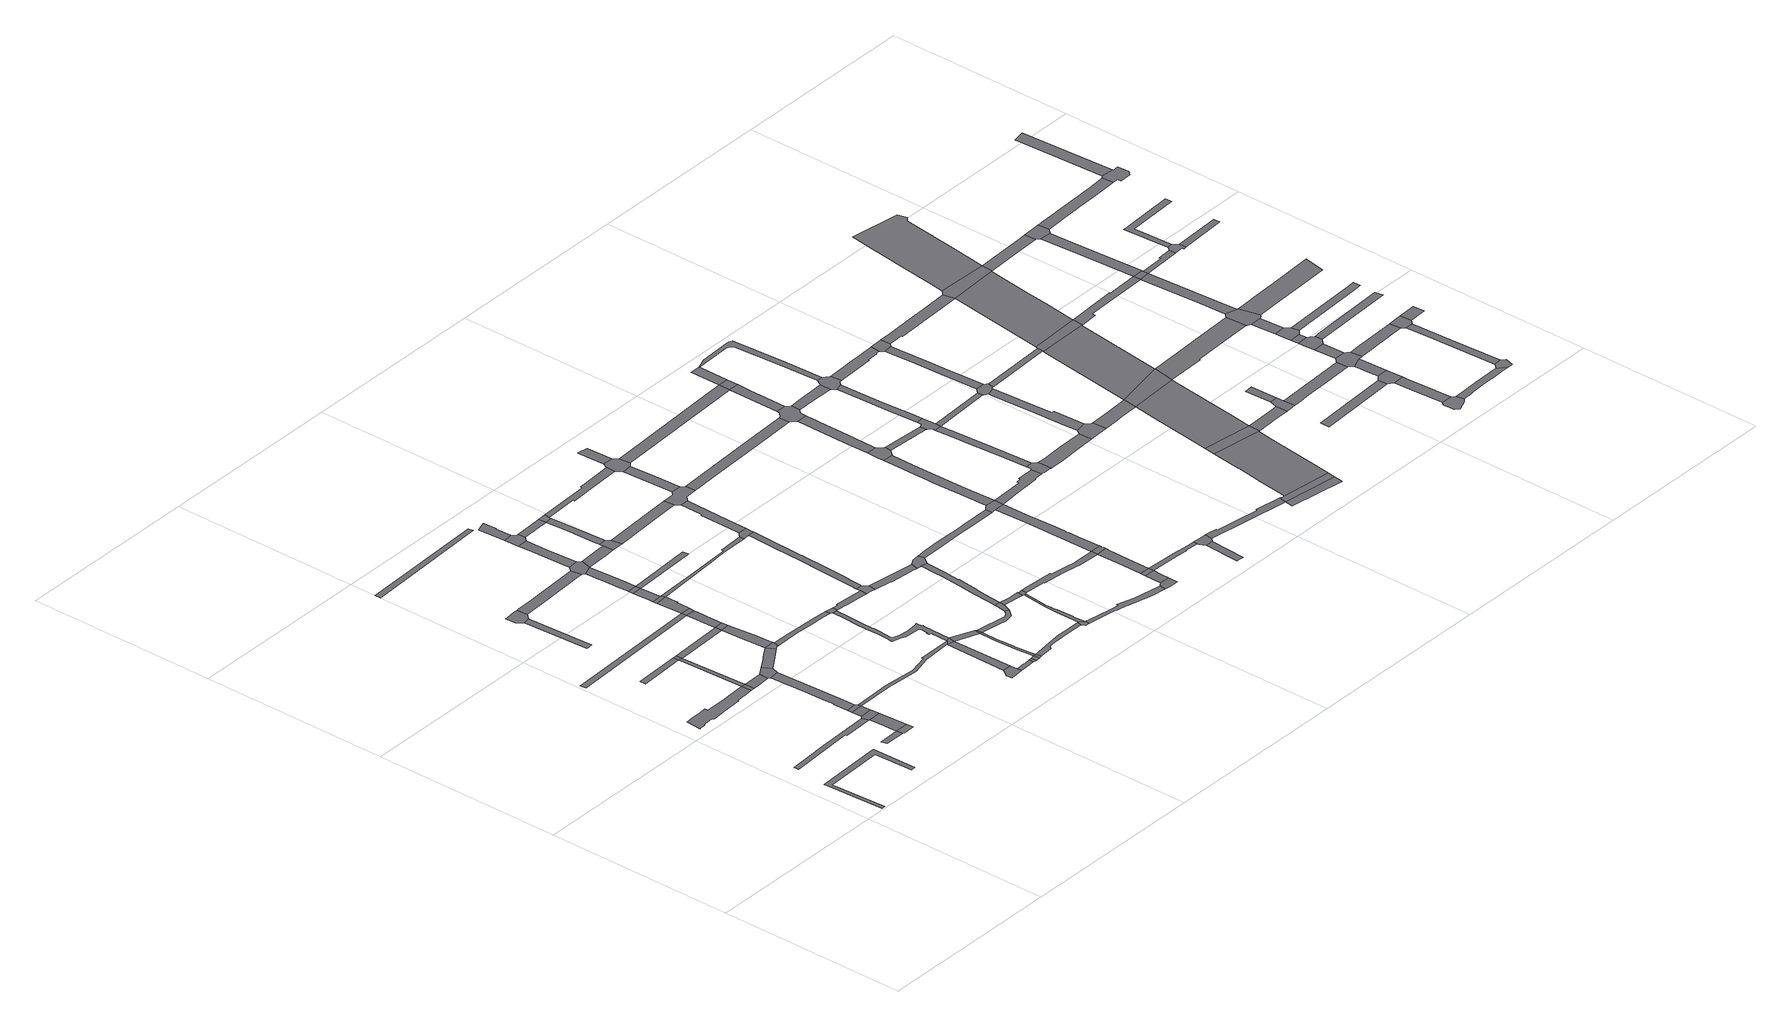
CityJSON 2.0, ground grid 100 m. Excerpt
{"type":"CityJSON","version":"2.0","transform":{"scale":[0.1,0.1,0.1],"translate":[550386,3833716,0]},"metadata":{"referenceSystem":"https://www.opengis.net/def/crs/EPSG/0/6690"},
"CityObjects":{
"road1":{"type":"Road","attributes":{"RoadStructureAttribute.sectionType":"1"},"geometry":[{"type":"MultiSurface","lod":"1","boundaries":[[[0,1,2,3,4,5,6,7,8,9]]]}]},
"road2":{"type":"Road","attributes":{"RoadStructureAttribute.sectionType":"1"},"geometry":[{"type":"MultiSurface","lod":"1","boundaries":[[[10,11,12,13,14,15,16,17]]]}]},
"road3":{"type":"Road","attributes":{"RoadStructureAttribute.sectionType":"1"},"geometry":[{"type":"MultiSurface","lod":"1","boundaries":[[[18,19,20,21,22,23,24,25,26,27,28,29,30,31,32,33,34,35,36,37,38,39,40,41]]]}]},
"road4":{"type":"Road","geometry":[{"type":"MultiSurface","lod":"1","boundaries":[[[42,43,44,45]]]}]},
"road5":{"type":"Road","geometry":[{"type":"MultiSurface","lod":"1","boundaries":[[[45,44,46,47,48,49]]]}]},
"road6":{"type":"Road","geometry":[{"type":"MultiSurface","lod":"1","boundaries":[[[50,51,52,53]]]}]},
"road7":{"type":"Road","attributes":{"RoadStructureAttribute.sectionType":"1"},"geometry":[{"type":"MultiSurface","lod":"1","boundaries":[[[54,55,56,57,58,45,49,59]]]}]},
"road8":{"type":"Road","geometry":[{"type":"MultiSurface","lod":"1","boundaries":[[[60,41,40,61]]]}]},
"road9":{"type":"Road","geometry":[{"type":"MultiSurface","lod":"1","boundaries":[[[62,63,64,10,17,54,59]]]}]},
"road10":{"type":"Road","attributes":{"RoadStructureAttribute.sectionType":"1"},"geometry":[{"type":"MultiSurface","lod":"1","boundaries":[[[65,66,67,63,62]]]}]},
"road11":{"type":"Road","geometry":[{"type":"MultiSurface","lod":"1","boundaries":[[[68,69,67,66,70]]]}]},
"road12":{"type":"Road","attributes":{"RoadStructureAttribute.sectionType":"1"},"geometry":[{"type":"MultiSurface","lod":"1","boundaries":[[[53,41,60,71]]]}]},
"road13":{"type":"Road","attributes":{"RoadStructureAttribute.sectionType":"1"},"geometry":[{"type":"MultiSurface","lod":"1","boundaries":[[[72,60,61,73,74]]]}]},
"road14":{"type":"Road","attributes":{"RoadStructureAttribute.sectionType":"1"},"geometry":[{"type":"MultiSurface","lod":"1","boundaries":[[[75,76,77,78,79]]]}]},
"road15":{"type":"Road","attributes":{"RoadStructureAttribute.sectionType":"1"},"geometry":[{"type":"MultiSurface","lod":"1","boundaries":[[[80,81,82,83]]]}]},
"road16":{"type":"Road","attributes":{"RoadStructureAttribute.sectionType":"1"},"geometry":[{"type":"MultiSurface","lod":"1","boundaries":[[[84,85,86,87,88,89,90,91,92,93,94,95,69,68]]]}]},
"road17":{"type":"Road","geometry":[{"type":"MultiSurface","lod":"1","boundaries":[[[96,50,53,71]]]}]},
"road18":{"type":"Road","geometry":[{"type":"MultiSurface","lod":"1","boundaries":[[[97,98,99,100,101,102,103,79,78,104,105]]]}]},
"road19":{"type":"Road","geometry":[{"type":"MultiSurface","lod":"1","boundaries":[[[106,72,74,89,88,107]]]}]},
"road20":{"type":"Road","attributes":{"RoadStructureAttribute.sectionType":"1"},"geometry":[{"type":"MultiSurface","lod":"1","boundaries":[[[108,96,71,109]]]}]},
"road21":{"type":"Road","attributes":{"RoadStructureAttribute.sectionType":"1"},"geometry":[{"type":"MultiSurface","lod":"1","boundaries":[[[110,111,112,106,107,113,114]]]}]},
"road22":{"type":"Road","geometry":[{"type":"MultiSurface","lod":"1","boundaries":[[[115,110,114,116,117,118]]]}]},
"road23":{"type":"Road","attributes":{"RoadStructureAttribute.sectionType":"1"},"geometry":[{"type":"MultiSurface","lod":"1","boundaries":[[[119,120,121,122,123,97,105,124,125,126]]]}]},
"road24":{"type":"Road","attributes":{"RoadStructureAttribute.sectionType":"1"},"geometry":[{"type":"MultiSurface","lod":"1","boundaries":[[[127,128,129,130]]]}]},
"road25":{"type":"Road","attributes":{"RoadStructureAttribute.sectionType":"1"},"geometry":[{"type":"MultiSurface","lod":"1","boundaries":[[[131,132,133,134,70,66,135,136,137,138,139,140]]]}]},
"road26":{"type":"Road","attributes":{"RoadStructureAttribute.sectionType":"1"},"geometry":[{"type":"MultiSurface","lod":"1","boundaries":[[[141,142,143,144,145,109,146,147,148,110,115]]]}]},
"road27":{"type":"Road","geometry":[{"type":"MultiSurface","lod":"1","boundaries":[[[149,150,108,109,145]]]}]},
"road28":{"type":"Road","attributes":{"RoadStructureAttribute.sectionType":"1"},"geometry":[{"type":"MultiSurface","lod":"1","boundaries":[[[83,151,108,150,152,153,154,155]]]}]},
"road29":{"type":"Road","geometry":[{"type":"MultiSurface","lod":"1","boundaries":[[[80,83,155,156]]]}]},
"road30":{"type":"Road","attributes":{"RoadStructureAttribute.sectionType":"1"},"geometry":[{"type":"MultiSurface","lod":"1","boundaries":[[[157,158,159,160,161,162,163,80,156]]]}]},
"road31":{"type":"Road","geometry":[{"type":"MultiSurface","lod":"1","boundaries":[[[164,165,166,162,161]]]}]},
"road32":{"type":"Road","attributes":{"RoadStructureAttribute.sectionType":"1"},"geometry":[{"type":"MultiSurface","lod":"1","boundaries":[[[167,168,169,170,171,166,165]]]}]},
"road33":{"type":"Road","geometry":[{"type":"MultiSurface","lod":"1","boundaries":[[[172,173,169,168]]]}]},
"road34":{"type":"Road","attributes":{"RoadStructureAttribute.sectionType":"1"},"geometry":[{"type":"MultiSurface","lod":"1","boundaries":[[[174,175,176,177,118,117,178,179,180,181,182,183]]]}]},
"road35":{"type":"Road","attributes":{"RoadStructureAttribute.sectionType":"1"},"geometry":[{"type":"MultiSurface","lod":"1","boundaries":[[[184,185,186,187,188,189,190,191,192,193,194,195,173,172]]]}]},
"road36":{"type":"Road","geometry":[{"type":"MultiSurface","lod":"1","boundaries":[[[196,197,198,199,200,201,202]]]}]},
"road37":{"type":"Road","geometry":[{"type":"MultiSurface","lod":"1","boundaries":[[[203,204,119,126,205,206,207,208,187,186,209]]]}]},
"road38":{"type":"Road","attributes":{"RoadStructureAttribute.sectionType":"1"},"geometry":[{"type":"MultiSurface","lod":"1","boundaries":[[[139,197,196,210]]]}]},
"road39":{"type":"Road","attributes":{"RoadStructureAttribute.sectionType":"1"},"geometry":[{"type":"MultiSurface","lod":"1","boundaries":[[[211,212,213,202,201,214,215]]]}]},
"road40":{"type":"Road","attributes":{"RoadStructureAttribute.sectionType":"1"},"geometry":[{"type":"MultiSurface","lod":"1","boundaries":[[[216,217,218,219,220,204,203]]]}]},
"road41":{"type":"Road","geometry":[{"type":"MultiSurface","lod":"1","boundaries":[[[221,140,139,210]]]}]},
"road42":{"type":"Road","geometry":[{"type":"MultiSurface","lod":"1","boundaries":[[[222,211,215,223,224]]]}]},
"road43":{"type":"Road","geometry":[{"type":"MultiSurface","lod":"1","boundaries":[[[225,226,227,228,219,218,229,230]]]}]},
"road44":{"type":"Road","attributes":{"RoadStructureAttribute.sectionType":"1"},"geometry":[{"type":"MultiSurface","lod":"1","boundaries":[[[231,232,233,234,235,236,237,238,239,240,241,242,243,244,245,246,247,140,221,248,249,250,251,252,253,254,255,256,257,258,259,260,261,262,263,264,265,266,267,268]]]}]},
"road45":{"type":"Road","attributes":{"RoadStructureAttribute.sectionType":"1"},"geometry":[{"type":"MultiSurface","lod":"1","boundaries":[[[269,222,224,270]]]}]},
"road46":{"type":"Road","geometry":[{"type":"MultiSurface","lod":"1","boundaries":[[[183,182,231,268,271,272]]]}]},
"road47":{"type":"Road","attributes":{"RoadStructureAttribute.sectionType":"1"},"geometry":[{"type":"MultiSurface","lod":"1","boundaries":[[[273,274,209,186,275,276,277]]]}]},
"road48":{"type":"Road","attributes":{"RoadStructureAttribute.sectionType":"1"},"geometry":[{"type":"MultiSurface","lod":"1","boundaries":[[[278,279,280,281,282,283,228,227]]]}]},
"road49":{"type":"Road","attributes":{"RoadStructureAttribute.sectionType":"1"},"geometry":[{"type":"MultiSurface","lod":"1","boundaries":[[[284,285,286,287,172,168]]]}]},
"road50":{"type":"Road","geometry":[{"type":"MultiSurface","lod":"1","boundaries":[[[288,269,270,289]]]}]},
"road51":{"type":"Road","attributes":{"RoadStructureAttribute.sectionType":"1"},"geometry":[{"type":"MultiSurface","lod":"1","boundaries":[[[221,210,290,291,292]]]}]},
"road52":{"type":"Road","attributes":{"RoadStructureAttribute.sectionType":"1"},"geometry":[{"type":"MultiSurface","lod":"1","boundaries":[[[291,293,294,295,296,269,288,297,298,299,300,301,302]]]}]},
"road53":{"type":"Road","attributes":{"RoadStructureAttribute.sectionType":"1"},"geometry":[{"type":"MultiSurface","lod":"1","boundaries":[[[303,230,229,304,305,306,307]]]}]},
"road54":{"type":"Road","geometry":[{"type":"MultiSurface","lod":"1","boundaries":[[[292,291,302,308]]]}]},
"road55":{"type":"Road","attributes":{"RoadStructureAttribute.sectionType":"1"},"geometry":[{"type":"MultiSurface","lod":"1","boundaries":[[[309,310,311,312,164,161,313,314,315,316]]]}]},
"road56":{"type":"Road","attributes":{"RoadStructureAttribute.sectionType":"1"},"geometry":[{"type":"MultiSurface","lod":"1","boundaries":[[[317,318,319,320,272,271,321,322,323,324,325,326]]]}]},
"road57":{"type":"Road","geometry":[{"type":"MultiSurface","lod":"1","boundaries":[[[327,328,273,277,329,330]]]}]},
"road58":{"type":"Road","attributes":{"RoadStructureAttribute.sectionType":"1"},"geometry":[{"type":"MultiSurface","lod":"1","boundaries":[[[331,332,307,333,334,335,328,327]]]}]},
"road59":{"type":"Road","attributes":{"RoadStructureAttribute.sectionType":"1"},"geometry":[{"type":"MultiSurface","lod":"1","boundaries":[[[336,337,338,339,288,289,340,341,342,343,344,345,346,347,348,349]]]}]},
"road60":{"type":"Road","geometry":[{"type":"MultiSurface","lod":"1","boundaries":[[[350,303,307,332,351,352]]]}]},
"road61":{"type":"Road","attributes":{"RoadStructureAttribute.sectionType":"1"},"geometry":[{"type":"MultiSurface","lod":"1","boundaries":[[[353,354,355,308,302,356,357,358,359]]]}]},
"road62":{"type":"Road","geometry":[{"type":"MultiSurface","lod":"1","boundaries":[[[360,326,325,361,362,363,364,365,366]]]}]},
"road63":{"type":"Road","geometry":[{"type":"MultiSurface","lod":"1","boundaries":[[[367,368,369,353,359,370,371]]]}]},
"road64":{"type":"Road","attributes":{"RoadStructureAttribute.sectionType":"1"},"geometry":[{"type":"MultiSurface","lod":"1","boundaries":[[[372,373,374,375,376,377,360,366,378,379,380,381,382,383,384,385]]]}]},
"road65":{"type":"Road","attributes":{"RoadStructureAttribute.sectionType":"1"},"geometry":[{"type":"MultiSurface","lod":"1","boundaries":[[[386,387,388,389,330,329,390,391,392]]]}]},
"road66":{"type":"Road","geometry":[{"type":"MultiSurface","lod":"1","boundaries":[[[393,349,348,394,395,396]]]}]},
"road67":{"type":"Road","attributes":{"RoadStructureAttribute.sectionType":"1"},"geometry":[{"type":"MultiSurface","lod":"1","boundaries":[[[397,398,399,364,363,400,401,402,403,404,405,406]]]}]},
"road68":{"type":"Road","attributes":{"RoadStructureAttribute.sectionType":"1"},"geometry":[{"type":"MultiSurface","lod":"1","boundaries":[[[407,371,370,408,409]]]}]},
"road69":{"type":"Road","attributes":{"RoadStructureAttribute.sectionType":"1"},"geometry":[{"type":"MultiSurface","lod":"1","boundaries":[[[410,411,412,413,414,415,416,417,418,419,420,421,422,423,424,425,393,396]]]}]},
"road70":{"type":"Road","attributes":{"RoadStructureAttribute.sectionType":"1"},"geometry":[{"type":"MultiSurface","lod":"1","boundaries":[[[426,427,428,429,430,431,367,371,432,433,434,435,436,437,438,439,440,441]]]}]},
"road71":{"type":"Road","geometry":[{"type":"MultiSurface","lod":"1","boundaries":[[[442,443,309,316,444,445,372,385,446,447]]]}]},
"road72":{"type":"Road","attributes":{"RoadStructureAttribute.sectionType":"1"},"geometry":[{"type":"MultiSurface","lod":"1","boundaries":[[[448,449,450,350,352,451,452,453,454]]]}]},
"road73":{"type":"Road","geometry":[{"type":"MultiSurface","lod":"1","boundaries":[[[455,456,457,409,408,419,418,458,459]]]}]},
"road74":{"type":"Road","attributes":{"RoadStructureAttribute.sectionType":"1"},"geometry":[{"type":"MultiSurface","lod":"1","boundaries":[[[460,461,462,463,464,465,442,447,466,467,468]]]}]},
"road75":{"type":"Road","geometry":[{"type":"MultiSurface","lod":"1","boundaries":[[[469,470,406,405,471,426,441,472,473,474,475]]]}]},
"road76":{"type":"Road","attributes":{"RoadStructureAttribute.sectionType":"1"},"geometry":[{"type":"MultiSurface","lod":"1","boundaries":[[[476,477,478,479,480,396,395,481,482,483,484,485,486,487,488,489]]]}]},
"road77":{"type":"Road","geometry":[{"type":"MultiSurface","lod":"1","boundaries":[[[490,491,386,392,460,468,492,493,494,495]]]}]},
"road78":{"type":"Road","attributes":{"RoadStructureAttribute.sectionType":"1"},"geometry":[{"type":"MultiSurface","lod":"1","boundaries":[[[496,497,498,499,490,495]]]}]},
"road79":{"type":"Road","attributes":{"RoadStructureAttribute.sectionType":"1"},"geometry":[{"type":"MultiSurface","lod":"1","boundaries":[[[500,501,502,503,504,505,506,507,508,459,458,509,510,511,512,513,514,515,516,517,518]]]}]},
"road80":{"type":"Road","geometry":[{"type":"MultiSurface","lod":"1","boundaries":[[[519,448,454,498,497,520,521,522,523]]]}]},
"road81":{"type":"Road","attributes":{"RoadStructureAttribute.sectionType":"1"},"geometry":[{"type":"MultiSurface","lod":"1","boundaries":[[[524,525,519,523,526]]]}]},
"road82":{"type":"Road","geometry":[{"type":"MultiSurface","lod":"1","boundaries":[[[527,528,489,488,529,530,531,532]]]}]},
"road83":{"type":"Road","attributes":{"RoadStructureAttribute.sectionType":"1"},"geometry":[{"type":"MultiSurface","lod":"1","boundaries":[[[533,534,535,536,469,475,537,538,539,540,541]]]}]},
"road84":{"type":"Road","attributes":{"function":"3","RoadStructureAttribute.sectionType":"1"},"geometry":[{"type":"MultiSurface","lod":"1","boundaries":[[[542,527,532,543,544]]]}]},
"road85":{"type":"Road","geometry":[{"type":"MultiSurface","lod":"1","boundaries":[[[545,542,544,546]]]}]},
"road86":{"type":"Road","attributes":{"function":"3","RoadStructureAttribute.sectionType":"1"},"geometry":[{"type":"MultiSurface","lod":"1","boundaries":[[[547,548,549,550,551,552,517,553,545,546]]]}]},
"road87":{"type":"Road","geometry":[{"type":"MultiSurface","lod":"1","boundaries":[[[554,555,556,518,517,552]]]}]},
"road88":{"type":"Road","attributes":{"function":"3","RoadStructureAttribute.sectionType":"1"},"geometry":[{"type":"MultiSurface","lod":"1","boundaries":[[[557,558,559,560,561,562,563,564,565,566,567,568,569,518,556]]]}]},
"road89":{"type":"Road","attributes":{"RoadStructureAttribute.sectionType":"1"},"geometry":[{"type":"MultiSurface","lod":"1","boundaries":[[[570,571,572,546,544,573,574,575,576,577]]]}]},
"road90":{"type":"Road","attributes":{"RoadStructureAttribute.sectionType":"1"},"geometry":[{"type":"MultiSurface","lod":"1","boundaries":[[[578,579,580,494,493,581,582,583,584,585]]]}]},
"road91":{"type":"Road","geometry":[{"type":"MultiSurface","lod":"1","boundaries":[[[586,587,588,589,541,540,590,591,565,564,592]]]}]},
"road92":{"type":"Road","attributes":{"RoadStructureAttribute.sectionType":"1"},"geometry":[{"type":"MultiSurface","lod":"1","boundaries":[[[593,521,520,594]]]}]},
"road93":{"type":"Road","geometry":[{"type":"MultiSurface","lod":"1","boundaries":[[[595,596,597,598,599]]]}]},
"road94":{"type":"Road","attributes":{"function":"3","RoadStructureAttribute.sectionType":"1"},"geometry":[{"type":"MultiSurface","lod":"1","boundaries":[[[600,601,602,603,604,605,586,592,606,607,608,609,610,611,612]]]}]},
"road95":{"type":"Road","geometry":[{"type":"MultiSurface","lod":"1","boundaries":[[[613,577,576,614,599,598,615,616]]]}]},
"road96":{"type":"Road","attributes":{"RoadStructureAttribute.sectionType":"1"},"geometry":[{"type":"MultiSurface","lod":"1","boundaries":[[[617,618,619,620,621,592,564,622,623,624,625,626,627,628]]]}]},
"road97":{"type":"Road","geometry":[{"type":"MultiSurface","lod":"1","boundaries":[[[629,630,631,632,600,612,633,634,635,636,637]]]}]},
"road98":{"type":"Road","attributes":{"function":"3","RoadStructureAttribute.sectionType":"1"},"geometry":[{"type":"MultiSurface","lod":"1","boundaries":[[[638,639,640,641,629,637,642,643,644,645,646]]]}]},
"road99":{"type":"Road","geometry":[{"type":"MultiSurface","lod":"1","boundaries":[[[647,648,649,650,578,585,651,652,638,646,653,654,655]]]}]},
"road100":{"type":"Road","attributes":{"RoadStructureAttribute.sectionType":"1"},"geometry":[{"type":"MultiSurface","lod":"1","boundaries":[[[656,657,658,659,660,661,616,615,662,663]]]}]},
"road101":{"type":"Road","attributes":{"RoadStructureAttribute.sectionType":"1"},"geometry":[{"type":"MultiSurface","lod":"1","boundaries":[[[635,634,664,665]]]}]},
"road102":{"type":"Road","geometry":[{"type":"MultiSurface","lod":"1","boundaries":[[[666,667,668,617,628,669,670,671,672]]]}]},
"road103":{"type":"Road","attributes":{"function":"3","RoadStructureAttribute.sectionType":"1"},"geometry":[{"type":"MultiSurface","lod":"1","boundaries":[[[594,648,647,673,674,675,676,677]]]}]},
"road104":{"type":"Road","attributes":{"RoadStructureAttribute.sectionType":"1"},"geometry":[{"type":"MultiSurface","lod":"1","boundaries":[[[678,679,680,681,682,683,684,685,686,687,688,689,667,666]]]}]},
"road105":{"type":"Road","geometry":[{"type":"MultiSurface","lod":"1","boundaries":[[[593,594,677,690,691]]]}]},
"road106":{"type":"Road","attributes":{"function":"3","RoadStructureAttribute.sectionType":"1"},"geometry":[{"type":"MultiSurface","lod":"1","boundaries":[[[692,693,593,691,694,695,696]]]}]},
"road107":{"type":"Road","geometry":[{"type":"MultiSurface","lod":"1","boundaries":[[[697,698,699,700,701,665,664,702,703,683,682,704]]]}]},
"road108":{"type":"Road","attributes":{"RoadStructureAttribute.sectionType":"1"},"geometry":[{"type":"MultiSurface","lod":"1","boundaries":[[[705,706,707,655,654,708,709,710]]]}]},
"road109":{"type":"Road","attributes":{"RoadStructureAttribute.sectionType":"1"},"geometry":[{"type":"MultiSurface","lod":"1","boundaries":[[[711,712,713,714,715,672,671,716,717,718,719]]]}]},
"road110":{"type":"Road","attributes":{"RoadStructureAttribute.sectionType":"1"},"geometry":[{"type":"MultiSurface","lod":"1","boundaries":[[[720,721,722,723,724,725,698,697]]]}]},
"road111":{"type":"Road","attributes":{"RoadStructureAttribute.sectionType":"1"},"geometry":[{"type":"MultiSurface","lod":"1","boundaries":[[[726,727,728,729,730,696,731,732,733,734,735,736,737,738,739]]]}]},
"road112":{"type":"Road","geometry":[{"type":"MultiSurface","lod":"1","boundaries":[[[740,739,738,741,742,705,710,723,722,743,744,745]]]}]},
"road113":{"type":"Road","geometry":[{"type":"MultiSurface","lod":"1","boundaries":[[[662,746,747,748,749]]]}]},
"road114":{"type":"Road","attributes":{"RoadStructureAttribute.sectionType":"1"},"geometry":[{"type":"MultiSurface","lod":"1","boundaries":[[[750,704,682,751]]]}]},
"road115":{"type":"Road","attributes":{"RoadStructureAttribute.sectionType":"1"},"geometry":[{"type":"MultiSurface","lod":"1","boundaries":[[[752,753,754,663,662,749,755,756]]]}]},
"road116":{"type":"Road","geometry":[{"type":"MultiSurface","lod":"1","boundaries":[[[757,758,759,760,713,712,711,719,761,762,763]]]}]},
"road117":{"type":"Road","attributes":{"function":"2","RoadStructureAttribute.sectionType":"1"},"geometry":[{"type":"MultiSurface","lod":"1","boundaries":[[[764,765,766,767,768,769,770,756,755,771,772,773]]]}]},
"road118":{"type":"Road","attributes":{"RoadStructureAttribute.sectionType":"1"},"geometry":[{"type":"MultiSurface","lod":"1","boundaries":[[[774,775,776,777,778,779,780,781,782,783,760,759]]]}]},
"road119":{"type":"Road","attributes":{"RoadStructureAttribute.sectionType":"1"},"geometry":[{"type":"MultiSurface","lod":"1","boundaries":[[[784,785,786,745,744,787,788,789,790,791]]]}]},
"road120":{"type":"Road","geometry":[{"type":"MultiSurface","lod":"1","boundaries":[[[792,793,794,750,751,795,779,778,796,797,798]]]}]},
"road121":{"type":"Road","attributes":{"RoadStructureAttribute.sectionType":"1"},"geometry":[{"type":"MultiSurface","lod":"1","boundaries":[[[799,800,763,762,801,802,803]]]}]},
"road122":{"type":"Road","geometry":[{"type":"MultiSurface","lod":"1","boundaries":[[[804,764,773,805,806]]]}]},
"road123":{"type":"Road","attributes":{"RoadStructureAttribute.sectionType":"1"},"geometry":[{"type":"MultiSurface","lod":"1","boundaries":[[[807,808,809,810,811,812,813,794,793]]]}]},
"road124":{"type":"Road","geometry":[{"type":"MultiSurface","lod":"1","boundaries":[[[814,784,791,812,811,815]]]}]},
"road125":{"type":"Road","attributes":{"function":"2","RoadStructureAttribute.sectionType":"1"},"geometry":[{"type":"MultiSurface","lod":"1","boundaries":[[[816,817,818,819,820,803,821,822,823,804,806]]]}]},
"road126":{"type":"Road","attributes":{"RoadStructureAttribute.sectionType":"1"},"geometry":[{"type":"MultiSurface","lod":"1","boundaries":[[[824,798,797,825]]]}]},
"road127":{"type":"Road","attributes":{"RoadStructureAttribute.sectionType":"1"},"geometry":[{"type":"MultiSurface","lod":"1","boundaries":[[[826,827,806,805,828,829]]]}]},
"road128":{"type":"Road","geometry":[{"type":"MultiSurface","lod":"1","boundaries":[[[830,799,803,820]]]}]},
"road129":{"type":"Road","geometry":[{"type":"MultiSurface","lod":"1","boundaries":[[[831,832,826,829,833,834]]]}]},
"road130":{"type":"Road","attributes":{"function":"2","RoadStructureAttribute.sectionType":"1"},"geometry":[{"type":"MultiSurface","lod":"1","boundaries":[[[835,836,837,838,839,799,830]]]}]},
"road131":{"type":"Road","attributes":{"RoadStructureAttribute.sectionType":"1"},"geometry":[{"type":"MultiSurface","lod":"1","boundaries":[[[840,841,842,843,844,814,815,845,846,847,848,849,850]]]}]},
"road132":{"type":"Road","geometry":[{"type":"MultiSurface","lod":"1","boundaries":[[[851,852,853,854,832,831]]]}]},
"road133":{"type":"Road","geometry":[{"type":"MultiSurface","lod":"1","boundaries":[[[855,856,857,858,824,825,859,837,836,860]]]}]},
"road134":{"type":"Road","attributes":{"RoadStructureAttribute.sectionType":"1"},"geometry":[{"type":"MultiSurface","lod":"1","boundaries":[[[861,862,863,864,865]]]}]},
"road135":{"type":"Road","attributes":{"RoadStructureAttribute.sectionType":"1"},"geometry":[{"type":"MultiSurface","lod":"1","boundaries":[[[866,867,868,834,833,869,870,871,872]]]}]},
"road136":{"type":"Road","attributes":{"function":"2","RoadStructureAttribute.sectionType":"1"},"geometry":[{"type":"MultiSurface","lod":"1","boundaries":[[[873,874,875,876,877,850,878,856,855]]]}]},
"road137":{"type":"Road","attributes":{"RoadStructureAttribute.sectionType":"1"},"geometry":[{"type":"MultiSurface","lod":"1","boundaries":[[[879,880,881,830,820,882,883,884,885,886]]]}]},
"road138":{"type":"Road","geometry":[{"type":"MultiSurface","lod":"1","boundaries":[[[887,888,889,890,891,892,893,894]]]}]},
"road139":{"type":"Road","attributes":{"RoadStructureAttribute.sectionType":"1"},"geometry":[{"type":"MultiSurface","lod":"1","boundaries":[[[895,896,897,898,887,894]]]}]},
"road140":{"type":"Road","geometry":[{"type":"MultiSurface","lod":"1","boundaries":[[[899,900,901,840,850,877,902,903]]]}]},
"road141":{"type":"Road","geometry":[{"type":"MultiSurface","lod":"1","boundaries":[[[904,905,861,865,897,896]]]}]},
"road142":{"type":"Road","attributes":{"RoadStructureAttribute.sectionType":"1"},"geometry":[{"type":"MultiSurface","lod":"1","boundaries":[[[906,907,908,905,904]]]}]},
"road143":{"type":"Road","geometry":[{"type":"MultiSurface","lod":"1","boundaries":[[[909,910,911,912,913,914,866,872,915,916,907,906,917,918]]]}]},
"road144":{"type":"Road","attributes":{"RoadStructureAttribute.sectionType":"1"},"geometry":[{"type":"MultiSurface","lod":"1","boundaries":[[[919,920,921,922,923,924,925,855,860,926,927,928,929,930]]]}]},
"road145":{"type":"Road","attributes":{"RoadStructureAttribute.sectionType":"1"},"geometry":[{"type":"MultiSurface","lod":"1","boundaries":[[[931,932,912,911]]]}]},
"road146":{"type":"Road","attributes":{"RoadStructureAttribute.sectionType":"1"},"geometry":[{"type":"MultiSurface","lod":"1","boundaries":[[[933,934,935,893,892,936,937,938,939,940,941,942,943]]]}]},
"road147":{"type":"Road","geometry":[{"type":"MultiSurface","lod":"1","boundaries":[[[944,945,946,947,948,932,931,949,950,951]]]}]},
"road148":{"type":"Road","geometry":[{"type":"MultiSurface","lod":"1","boundaries":[[[952,953,954,955,956,957,899,903,958,959,960,961,962,963]]]}]},
"road149":{"type":"Road","attributes":{"RoadStructureAttribute.sectionType":"1"},"geometry":[{"type":"MultiSurface","lod":"1","boundaries":[[[964,965,946,945]]]}]},
"road150":{"type":"Road","geometry":[{"type":"MultiSurface","lod":"1","boundaries":[[[966,967,968,965,964,969,970]]]}]},
"road151":{"type":"Road","attributes":{"RoadStructureAttribute.sectionType":"1"},"geometry":[{"type":"MultiSurface","lod":"1","boundaries":[[[971,972,973,974,975,967,966]]]}]},
"road152":{"type":"Road","geometry":[{"type":"MultiSurface","lod":"1","boundaries":[[[976,977,978,879,886,979,974,973,980,981,982,983,984]]]}]},
"road153":{"type":"Road","attributes":{"RoadStructureAttribute.sectionType":"1"},"geometry":[{"type":"MultiSurface","lod":"1","boundaries":[[[985,986,987,918,917,988,989]]]}]},
"road154":{"type":"Road","attributes":{"RoadStructureAttribute.sectionType":"1"},"geometry":[{"type":"MultiSurface","lod":"1","boundaries":[[[990,991,903,902,992,993,994]]]}]},
"road155":{"type":"Road","attributes":{"RoadStructureAttribute.sectionType":"1"},"geometry":[{"type":"MultiSurface","lod":"1","boundaries":[[[995,930,996,997,998,976,984]]]}]},
"road156":{"type":"Road","geometry":[{"type":"MultiSurface","lod":"1","boundaries":[[[999,1000,1001,933,943,1002,1003]]]}]},
"road157":{"type":"Road","geometry":[{"type":"MultiSurface","lod":"1","boundaries":[[[919,930,995,1004,1005]]]}]},
"road158":{"type":"Road","attributes":{"RoadStructureAttribute.sectionType":"1"},"geometry":[{"type":"MultiSurface","lod":"1","boundaries":[[[1006,1007,1008,1009,1010,1000,999]]]}]},
"road159":{"type":"Road","attributes":{"RoadStructureAttribute.sectionType":"1"},"geometry":[{"type":"MultiSurface","lod":"1","boundaries":[[[1011,1012,1013,951,950,1014,1015]]]}]},
"road160":{"type":"Road","attributes":{"RoadStructureAttribute.sectionType":"1"},"geometry":[{"type":"MultiSurface","lod":"1","boundaries":[[[1016,1017,1018,919,1005,1019,1020,1021,1022]]]}]},
"road161":{"type":"Road","attributes":{"RoadStructureAttribute.sectionType":"1"},"geometry":[{"type":"MultiSurface","lod":"1","boundaries":[[[1023,1024,970,969,1025,1026]]]}]},
"road162":{"type":"Road","geometry":[{"type":"MultiSurface","lod":"1","boundaries":[[[1027,1028,985,989,1008,1007,1029]]]}]},
"road163":{"type":"Road","attributes":{"RoadStructureAttribute.sectionType":"1"},"geometry":[{"type":"MultiSurface","lod":"1","boundaries":[[[1030,1031,1032,1004,995,1033]]]}]},
"road164":{"type":"Road","geometry":[{"type":"MultiSurface","lod":"1","boundaries":[[[1034,990,994,1016,1022,1035,1036,1037]]]}]},
"road165":{"type":"Road","attributes":{"RoadStructureAttribute.sectionType":"1"},"geometry":[{"type":"MultiSurface","lod":"1","boundaries":[[[1038,1039,1040,1041,1042,1043,1044,1045,982,981,1046,1047,1048]]]}]},
"road166":{"type":"Road","attributes":{"RoadStructureAttribute.sectionType":"1"},"geometry":[{"type":"MultiSurface","lod":"1","boundaries":[[[1049,1027,1029,1050]]]}]},
"road167":{"type":"Road","geometry":[{"type":"MultiSurface","lod":"1","boundaries":[[[1051,1052,1053,1054,1030,1033,1055,1056,1057,1058]]]}]},
"road168":{"type":"Road","attributes":{"RoadStructureAttribute.sectionType":"1"},"geometry":[{"type":"MultiSurface","lod":"1","boundaries":[[[1059,1058,1057,1060]]]}]},
"road169":{"type":"Road","attributes":{"RoadStructureAttribute.sectionType":"1"},"geometry":[{"type":"MultiSurface","lod":"1","boundaries":[[[1061,1062,1063,1064,1065,1066,1067,1068,1034,1037,1069,1070,1071,1072,1073,1074,1075,1076,1077]]]}]},
"road170":{"type":"Road","attributes":{"RoadStructureAttribute.sectionType":"1"},"geometry":[{"type":"MultiSurface","lod":"1","boundaries":[[[1078,1079,1080,1053,1052,1081,1082]]]}]},
"road171":{"type":"Road","geometry":[{"type":"MultiSurface","lod":"1","boundaries":[[[1083,1061,1077,1084,1085,1086,1087,1088,1089,1090]]]}]},
"road172":{"type":"Road","attributes":{"RoadStructureAttribute.sectionType":"1"},"geometry":[{"type":"MultiSurface","lod":"1","boundaries":[[[1091,1092,1083,1090]]]}]}
},
"vertices":[
[113,303,0],[428,313,0],[435,108,0],[457,109,0],[455,344,0],[455,346,0],[453,346,0],[95,332,0],[108,9,0],[126,8,0],
[615,548,0],[311,535,0],[231,529,0],[113,523,0],[115,498,0],[466,519,0],[466,509,0],[626,513,0],
[472,1126,0],[465,1126,0],[348,1121,0],[228,1118,0],[228,1127,0],[228,1136,0],[199,1134,0],[145,1132,0],[95,1129,0],[91,1048,0],[96,1049,0],[125,1052,0],[125,1054,0],[125,1057,0],[185,1060,0],[189,1055,0],[191,1052,0],[198,1052,0],[269,1057,0],[374,1061,0],[374,1067,0],[437,1070,0],[476,1072,0],[474,1126,0],
[522,358,0],[529,329,0],[639,328,0],[636,362,0],
[642,328,0],[647,323,0],[707,326,0],[705,361,0],
[459,1511,0],[218,1501,0],[218,1471,0],[461,1480,0],
[630,513,0],[632,449,0],[635,379,0],[636,365,0],[636,363,0],[697,511,0],
[497,1126,0],[499,1073,0],
[695,561,0],[628,558,0],[619,551,0],
[693,602,0],[692,613,0],[626,610,0],
[682,642,0],[625,636,0],[691,631,0],
[481,1478,0],
[603,1129,0],[533,1074,0],[599,1078,0],
[272,1864,0],[273,1856,0],[308,1859,0],[294,2211,0],[257,2204,0],
[763,1714,0],[19,1684,0],[21,1652,0],[764,1685,0],
[678,728,0],[674,829,0],[670,929,0],[666,1025,0],[663,1078,0],[611,1069,0],[615,976,0],[618,976,0],[622,881,0],[626,761,0],[627,718,0],[622,716,0],
[480,1512,0],
[314,2296,0],[302,2296,0],[272,2294,0],[265,2293,0],[227,2291,0],[230,2235,0],[247,2215,0],[299,2218,0],[317,2240,0],
[649,1158,0],[677,1115,0],
[771,1524,0],[772,1488,0],
[784,1246,0],[718,1203,0],[705,1194,0],[731,1151,0],[810,1204,0],
[841,1248,0],[826,1214,0],[834,1214,0],[841,1242,0],
[715,2317,0],[554,2308,0],[525,2306,0],[421,2301,0],[325,2297,0],[450,2247,0],[688,2259,0],[725,2261,0],
[687,2890,0],[3,2861,0],[4,2829,0],[690,2863,0],
[1167,658,0],[1169,648,0],[1062,622,0],[897,635,0],[892,618,0],[1067,605,0],[1172,633,0],[1304,639,0],[1324,639,0],[1345,657,0],
[839,1271,0],[834,1338,0],[830,1382,0],[823,1472,0],[821,1493,0],[772,1486,0],[778,1372,0],[782,1286,0],
[819,1506,0],[818,1528,0],
[771,1528,0],[817,1579,0],[817,1581,0],[816,1667,0],[816,1684,0],
[817,1713,0],
[817,1723,0],[818,1787,0],[824,1787,0],[822,1817,0],[821,1855,0],[757,1852,0],[762,1719,0],
[814,1874,0],[809,1874,0],[756,1872,0],
[809,1887,0],[804,1986,0],[751,1984,0],[753,1947,0],[755,1900,0],
[803,2014,0],[750,2011,0],
[1162,1230,0],[1101,1234,0],[1015,1239,0],[939,1242,0],[971,1216,0],[1064,1210,0],[1081,1209,0],[1147,1208,0],[1188,1204,0],[1186,1228,0],
[803,2020,0],[801,2075,0],[792,2271,0],[739,2249,0],[739,2243,0],[742,2174,0],[742,2173,0],[745,2120,0],[745,2119,0],[748,2061,0],[749,2029,0],[750,2022,0],
[1369,310,0],[1323,310,0],[1296,270,0],[1299,241,0],[1318,243,0],[1372,248,0],[1370,273,0],
[789,2345,0],[734,2338,0],[729,2260,0],[732,2258,0],[735,2256,0],[737,2253,0],[808,2328,0],
[1363,632,0],
[1459,277,0],[1427,273,0],[1418,275,0],[1384,249,0],[1459,254,0],
[785,2418,0],[780,2516,0],[775,2625,0],[721,2623,0],[723,2579,0],
[1368,668,0],
[1476,279,0],[1461,253,0],[1480,250,0],
[790,2688,0],[771,2706,0],[768,2707,0],[718,2704,0],[797,2649,0],[793,2688,0],
[1198,1195,0],[1194,1121,0],[1190,1056,0],[1191,1002,0],[1192,948,0],[1192,933,0],[1189,873,0],[1186,846,0],[1187,844,0],[1233,831,0],[1254,822,0],[1332,818,0],[1344,806,0],[1342,768,0],[1337,768,0],[1335,753,0],[1348,752,0],[1374,820,0],[1375,822,0],[1373,822,0],[1369,822,0],[1369,831,0],[1369,855,0],[1353,852,0],[1342,850,0],[1312,847,0],[1291,847,0],[1245,853,0],[1214,862,0],[1207,869,0],[1214,940,0],[1217,977,0],[1213,978,0],[1215,1053,0],[1217,1085,0],[1221,1157,0],[1217,1158,0],[1220,1193,0],
[1499,282,0],[1503,252,0],
[1227,1197,0],[1230,1224,0],
[965,2335,0],[927,2333,0],[812,2272,0],[914,2277,0],[968,2280,0],
[764,2794,0],[769,2794,0],[765,2863,0],[765,2866,0],[711,2847,0],[712,2827,0],
[1155,2000,0],[1156,2000,0],[1154,2016,0],[1152,2031,0],
[1516,284,0],[1521,254,0],
[1441,601,0],[1486,583,0],[1491,619,0],
[1487,510,0],[1489,436,0],[1492,369,0],[1497,310,0],[1505,372,0],[1503,400,0],[1502,418,0],[1499,465,0],[1499,496,0],[1500,582,0],
[948,2696,0],[800,2649,0],[863,2653,0],[903,2654,0],[950,2655,0],
[1496,612,0],
[1411,1914,0],[1277,1907,0],[1277,1896,0],[1032,1885,0],[966,1866,0],[1154,1877,0],[1277,1887,0],[1411,1890,0],
[1415,1218,0],[1263,1229,0],[1262,1222,0],[1241,1223,0],[1299,1191,0],[1317,1189,0],[1346,1187,0],[1388,1183,0],[1414,1181,0],[1415,1220,0],
[1004,2357,0],[964,2356,0],[1032,2283,0],[1023,2338,0],
[1003,2371,0],[989,2659,0],[956,2542,0],[962,2393,0],[963,2369,0],
[1739,306,0],[1700,306,0],[1687,304,0],[1595,294,0],[1546,257,0],[1591,262,0],[1610,278,0],[1643,280,0],[1702,284,0],[1728,284,0],[1787,284,0],[1790,281,0],[1828,282,0],[1836,307,0],
[991,2698,0],[989,2666,0],[989,2669,0],
[1699,617,0],[1687,602,0],[1665,587,0],[1554,574,0],[1639,559,0],[1687,568,0],[1717,607,0],
[1416,1242,0],[1417,1181,0],[1439,1178,0],[1464,1174,0],[1469,1215,0],[1456,1231,0],[1449,1240,0],
[1707,679,0],[1705,655,0],[1703,645,0],[1734,650,0],[1738,677,0],
[1445,1891,0],[1444,1865,0],[1439,1731,0],[1434,1578,0],[1428,1471,0],[1418,1272,0],[1451,1255,0],[1455,1305,0],[1459,1355,0],[1461,1390,0],[1466,1494,0],[1472,1649,0],[1477,1800,0],[1480,1891,0],
[1421,2360,0],[1273,2352,0],[1156,2345,0],[1051,2339,0],[1185,2291,0],[1322,2299,0],[1424,2305,0],
[1840,308,0],[1840,263,0],[1861,261,0],[1862,286,0],
[1707,1181,0],[1601,1196,0],[1500,1211,0],[1557,1160,0],[1560,1156,0],[1634,1148,0],[1703,1141,0],[1708,1140,0],[1717,1139,0],[1726,1178,0],
[1795,671,0],[1849,638,0],[1852,667,0],
[1857,350,0],[1859,352,0],[1858,447,0],[1855,450,0],[1853,494,0],[1852,500,0],[1854,510,0],[1860,575,0],[1867,634,0],[1856,632,0],[1848,562,0],[1842,506,0],[1841,503,0],[1841,468,0],[1839,431,0],[1840,354,0],
[1744,1137,0],[1740,1056,0],[1737,1011,0],[1728,902,0],[1720,813,0],[1711,723,0],[1746,771,0],[1752,827,0],[1755,827,0],[1767,936,0],[1764,938,0],[1770,1013,0],[1771,1017,0],[1773,1023,0],[1777,1096,0],[1779,1132,0],
[1433,1936,0],[1426,1929,0],[1433,1891,0],[1442,1891,0],[1481,1908,0],[1481,1935,0],
[1469,2733,0],[1271,2721,0],[1271,2711,0],[1167,2678,0],[1167,2670,0],[1272,2675,0],[1467,2686,0],
[1872,667,0],[1867,667,0],[1864,665,0],[1877,639,0],[1878,667,0],
[1446,2283,0],[1445,2200,0],[1444,2163,0],[1436,2160,0],[1436,2064,0],[1434,1949,0],[1483,2050,0],[1488,2224,0],[1489,2282,0],
[1801,1202,0],[1760,1199,0],[1742,1137,0],[1782,1137,0],[1790,1150,0],[1801,1165,0],[1804,1167,0],
[2151,238,0],[2059,265,0],[2057,255,0],[2030,259,0],[1933,274,0],[1909,255,0],[2019,241,0],[2023,236,0],[2084,226,0],[2085,220,0],[2205,193,0],[2226,190,0],[2293,180,0],[2298,213,0],
[1502,2382,0],[1484,2364,0],[1510,2305,0],[1577,2309,0],[1574,2363,0],[1556,2380,0],
[1549,2538,0],[1543,2658,0],[1489,2652,0],[1499,2435,0],
[2224,629,0],[2198,629,0],[2161,635,0],[2092,646,0],[2066,650,0],[2066,657,0],[2004,661,0],[1987,662,0],[1903,666,0],[1902,638,0],[1990,630,0],[1991,627,0],[2072,619,0],[2104,614,0],[2185,602,0],[2205,599,0],[2270,595,0],[2322,593,0],[2322,628,0],
[1482,2763,0],[1564,2676,0],[1559,2736,0],[1539,2758,0],[1539,2759,0],
[1476,2908,0],[1477,2898,0],[1532,2899,0],
[2321,227,0],[2303,216,0],[2307,178,0],[2321,176,0],[2375,176,0],[2375,227,0],
[2158,1208,0],[2082,1208,0],[1950,1209,0],[1852,1206,0],[1936,1170,0],[2045,1172,0],[2152,1173,0],[2283,1175,0],[2282,1210,0],
[2321,316,0],[2375,275,0],[2377,316,0],
[2323,345,0],[2378,344,0],
[2377,434,0],[2377,508,0],[2379,575,0],[2379,581,0],[2379,583,0],[2379,595,0],[2322,472,0],
[2379,608,0],[2378,615,0],[2378,630,0],
[2375,751,0],[2374,800,0],[2374,809,0],[2373,819,0],[2373,829,0],[2372,885,0],[2369,1029,0],[2366,1179,0],[2311,1176,0],[2315,1007,0],[2315,981,0],[2319,801,0],[2322,631,0],
[2636,329,0],[2543,336,0],[2461,340,0],[2526,311,0],[2595,308,0],[2595,311,0],[2669,304,0],[2671,327,0],
[2272,2400,0],[1985,2384,0],[1755,2372,0],[1596,2310,0],[1729,2317,0],[1928,2326,0],[2118,2336,0],[2275,2345,0],
[2309,1231,0],[2297,1222,0],[2294,1219,0],[2287,1214,0],[2293,1175,0],[2298,1176,0],[2365,1227,0],
[2307,2776,0],[2306,2716,0],
[2676,79,0],[2697,78,0],[2716,77,0],[2726,266,0],[2686,264,0],
[2301,1818,0],[2301,1759,0],[2301,1613,0],[2301,1560,0],[2301,1532,0],[2305,1376,0],[2359,1396,0],[2355,1565,0],[2355,1690,0],[2355,1691,0],[2355,1700,0],[2358,1810,0],[2358,1817,0],
[2727,324,0],[2673,296,0],[2746,284,0],[2748,323,0],
[2664,1262,0],[2571,1260,0],[2571,1250,0],[2547,1248,0],[2547,1236,0],[2482,1188,0],[2584,1195,0],[2617,1197,0],[2617,1202,0],[2626,1203,0],[2626,1204,0],[2667,1206,0],
[2302,1912,0],[2302,1899,0],[2302,1876,0],[2301,1852,0],[2382,1845,0],[2383,1845,0],[2387,1880,0],[2385,1881,0],[2357,1912,0],
[2303,2317,0],[2304,2309,0],[2303,2229,0],[2303,2050,0],[2357,1931,0],[2359,2075,0],[2360,2204,0],[2360,2289,0],[2360,2317,0],
[2360,2440,0],[2305,2440,0],[2305,2424,0],[2282,2401,0],[2287,2333,0],[2292,2328,0],[2361,2353,0],[2381,2372,0],[2381,2419,0],
[3053,282,0],[3052,274,0],[2936,291,0],[2816,307,0],[2816,316,0],[2771,322,0],[3185,219,0],[3195,262,0],
[2617,1832,0],[2617,1867,0],
[2707,1295,0],[2668,1293,0],[2669,1270,0],[2681,1207,0],[2684,1202,0],[2729,1204,0],[2728,1276,0],
[2361,2592,0],[2361,2607,0],[2361,2651,0],[2361,2673,0],[2362,2716,0],
[2706,1304,0],[2694,1515,0],[2687,1646,0],[2681,1750,0],[2679,1800,0],[2639,1798,0],[2643,1742,0],[2647,1670,0],[2648,1638,0],[2653,1562,0],[2658,1485,0],[2664,1387,0],
[2362,2755,0],[2362,2776,0],
[2308,2939,0],[2308,2931,0],[2362,2895,0],[2363,2934,0],[2364,2939,0],
[2675,1904,0],[2637,1899,0],[2638,1889,0],[2637,1878,0],[2621,1869,0],[2620,1829,0],[2638,1814,0],[2678,1830,0],
[2597,2430,0],[2594,2430,0],[2436,2422,0],[2474,2372,0],[2581,2371,0],[2597,2371,0],
[3029,1223,0],[3029,1226,0],[3026,1286,0],[2888,1281,0],[2769,1276,0],[2729,1200,0],[2818,1204,0],[2927,1209,0],[3029,1215,0],
[2673,1963,0],[2665,2113,0],[2654,2360,0],[2615,2349,0],[2624,2188,0],[2630,2046,0],
[2639,2685,0],[2624,2961,0],[2606,2969,0],[2596,2969,0],[2421,2962,0],[2372,2939,0],[2556,2946,0],[2569,2941,0],[2579,2936,0],[2589,2924,0],[2592,2912,0],[2604,2687,0],[2618,2463,0],[2648,2465,0],
[2664,2452,0],[2606,2444,0],[2605,2442,0],[2671,2379,0],[2684,2380,0],[2681,2439,0],
[3179,178,0],[3475,132,0],[3477,142,0],[3483,183,0],
[2996,1848,0],[2995,1818,0],
[3205,256,0],[3201,256,0],[3202,261,0],[3488,225,0],[3221,254,0],
[3129,1297,0],[3112,1310,0],[3102,1318,0],[3042,1308,0],[3045,1216,0],[3137,1221,0],[3132,1295,0],
[3285,716,0],[3281,685,0],[3263,557,0],[3263,555,0],[3245,427,0],[3245,425,0],[3244,421,0],[3505,340,0],[3535,556,0],[3552,680,0],
[3098,1420,0],[3094,1488,0],[3082,1490,0],[3071,1670,0],[3062,1814,0],[3018,1803,0],[3019,1788,0],[3026,1637,0],[3031,1539,0],[3038,1380,0],
[2979,2453,0],[2895,2449,0],[2861,2447,0],[2889,2390,0],[2890,2395,0],[2953,2398,0],[2953,2402,0],[2974,2403,0],
[3075,1863,0],[3064,1871,0],[3016,1870,0],[2998,1816,0],[3062,1823,0],[3071,1823,0],[3082,1857,0],
[3369,1309,0],[3246,1301,0],[3204,1224,0],[3273,1229,0],[3357,1232,0],
[3293,777,0],[3557,680,0],[3560,741,0],
[3059,1980,0],[3055,2058,0],[3049,2177,0],[3042,2342,0],[3040,2389,0],[2992,2381,0],[3001,2216,0],
[3050,2456,0],[3053,2404,0],
[3561,750,0],[3577,867,0],[3600,1033,0],[3627,1232,0],[3631,1248,0],[3357,1230,0],[3341,1118,0],[3307,875,0],
[3444,1873,0],[3444,1844,0],
[3758,751,0],[3711,748,0],[3674,686,0],[3760,689,0],
[3650,1363,0],
[3816,794,0],[3773,793,0],[3819,692,0],[3817,754,0],
[3651,1366,0],[3716,1842,0],[3442,1836,0],[3441,1829,0],[3396,1506,0],
[3512,2480,0],[3309,2469,0],[3307,2469,0],[3302,2469,0],[3121,2459,0],[3135,2408,0],[3136,2401,0],[3284,2408,0],[3289,2408,0],[3444,2416,0],[3525,2418,0],
[3811,938,0],[3811,940,0],[3790,937,0],[3769,935,0],
[3725,1900,0],[3450,1887,0],[3447,1874,0],[3447,1873,0],[3443,1838,0],[3722,1842,0],
[4216,537,0],[3781,512,0],[3782,489,0],[3783,463,0],[4218,488,0],
[4210,774,0],[4060,766,0],[3881,757,0],[3848,693,0],[3924,698,0],[4063,704,0],[4212,712,0],
[3726,1911,0],[3748,2064,0],[3765,2193,0],[3791,2375,0],[3798,2434,0],[3524,2411,0],
[4177,1388,0],[3992,1379,0],[3769,1368,0],[3643,1249,0],[3837,1257,0],[3837,1261,0],[3990,1269,0],[4182,1277,0],
[4259,201,0],[4244,184,0],[4249,122,0],[4268,106,0],[4323,129,0],[4343,144,0],[4335,185,0],[4319,201,0],
[4306,454,0],[4306,470,0],[4246,468,0],[4250,380,0],
[3535,2501,0],[3519,2486,0],[3516,2484,0],[3804,2434,0],[3807,2495,0],
[4302,561,0],[4242,559,0],
[4295,714,0],[4236,692,0],[4240,604,0],
[4303,787,0],[4301,789,0],[4291,797,0],[4231,796,0],[4221,786,0],[4219,783,0],[4223,703,0],[4225,701,0],[4318,717,0],[4313,779,0],
[4171,1920,0],[3996,1911,0],[3996,1912,0],[3996,1917,0],[3995,1917,0],[3846,1908,0],[3815,1905,0],[3817,1848,0],[3817,1867,0],[3848,1868,0],[3997,1873,0],[4172,1880,0],
[4286,916,0],[4225,913,0],
[4625,197,0],[4484,191,0],[4396,187,0],[4397,147,0],[4398,150,0],[4488,155,0],[4557,158,0],[4558,154,0],[4633,158,0],[4659,159,0],[4669,158,0],
[4294,997,0],[4281,1007,0],[4220,1004,0],[4222,959,0],[4223,942,0],[4308,938,0],[4314,944,0],[4313,984,0],
[3620,3092,0],[3601,2963,0],[3588,2873,0],[3571,2748,0],[3550,2604,0],[3540,2529,0],[3808,2505,0],[3830,2657,0],[3858,2861,0],[3876,2989,0],[3898,3005,0],[3885,3053,0],
[4278,1048,0],[4218,1045,0],
[4274,1135,0],[4213,1131,0],[4215,1107,0],[4304,1069,0],[4296,1109,0],
[4268,1239,0],[4267,1264,0],[4268,1265,0],[4206,1264,0],[4207,1238,0],
[4197,1409,0],[4192,1404,0],[4184,1396,0],[4188,1274,0],[4274,1269,0],[4292,1283,0],[4265,1392,0],[4264,1392,0],[4259,1392,0],
[4604,793,0],[4498,788,0],[4354,781,0],[4508,727,0],[4607,732,0],
[4123,2510,0],[4074,2508,0],[3875,2438,0],[3996,2444,0],[4126,2450,0],
[4233,1885,0],[4172,1867,0],[4181,1715,0],[4190,1550,0],
[4690,224,0],[4649,219,0],[4629,197,0],[4696,158,0],[4709,206,0],
[4231,1913,0],[4231,1919,0],
[4677,505,0],[4667,716,0],[4626,715,0],[4633,562,0],[4643,346,0],
[4757,1006,0],[4341,986,0],[4333,985,0],[4343,946,0],[4765,966,0],
[4143,2435,0],[4157,2185,0],[4168,1967,0],[4230,1937,0],[4223,2084,0],[4209,2350,0],[4205,2432,0],
[4758,1134,0],[4720,1131,0],[4722,1092,0],[4759,1094,0],
[4682,797,0],[4661,796,0],[4685,735,0],
[4436,1933,0],[4363,1929,0],[4363,1919,0],[4438,1898,0],
[4222,2516,0],[4214,2442,0],[4216,2445,0],[4225,2455,0],
[4772,1417,0],[4510,1404,0],[4499,1403,0],[4488,1403,0],[4434,1400,0],[4381,1398,0],[4371,1397,0],[4362,1397,0],[4394,1288,0],[4618,1299,0],[4751,1305,0],
[4778,802,0],[4782,740,0],
[4488,1949,0],[4483,1956,0],[4453,1953,0],[4448,1947,0],[4489,1901,0],[4489,1891,0],[4506,1892,0],[4503,1931,0],
[4758,1943,0],[4759,1908,0],
[4701,2540,0],[4691,2539,0],[4609,2534,0],[4399,2525,0],[4353,2523,0],[4265,2518,0],[4248,2517,0],[4247,2517,0],[4332,2461,0],[4418,2466,0],[4422,2466,0],[4426,2466,0],[4431,2467,0],[4445,2468,0],[4458,2468,0],[4558,2473,0],[4704,2480,0],
[4748,2215,0],[4471,2200,0],[4440,2199,0],[4473,2165,0],[4750,2180,0],
[4715,2554,0],[4738,2481,0],[4739,2461,0],[4799,2464,0],[4818,2485,0],[4815,2545,0],[4782,2544,0],[4781,2547,0],
[4756,3050,0],[4692,3039,0]
]}
